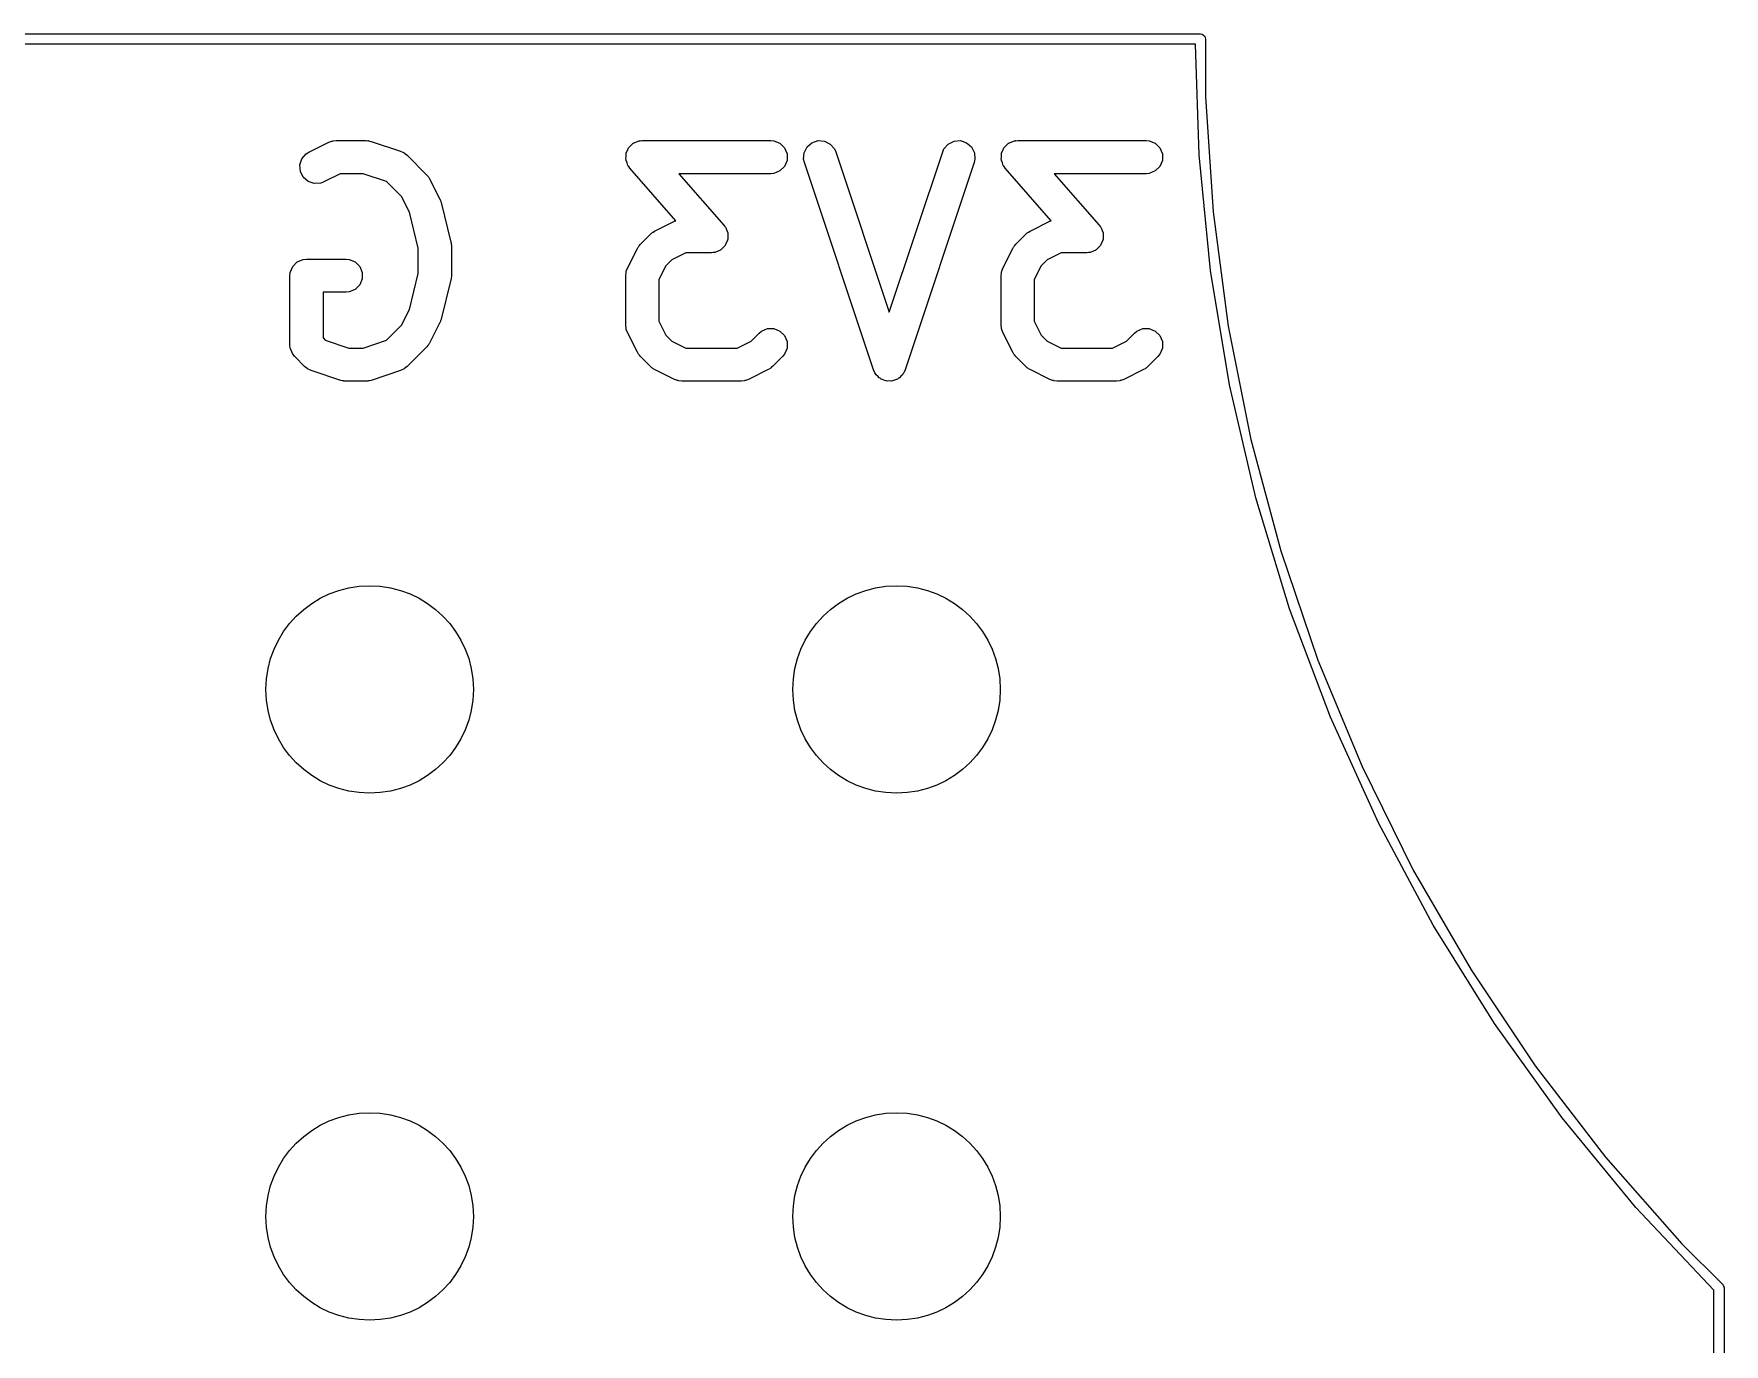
# Model space of a CAD drawing. Extents: x 89 to 178, y -115 to -57.
# Drawn here: x 163.88 to 172.03, y -63.29 to -56.97 of the extents above; entities that cross this region are included whole.
import ezdxf

# ---------------------------------------------------------------- set-up
doc = ezdxf.new("R2010")
doc.units = 0
doc.layers.add('BLACK', color=7, linetype='CONTINUOUS')

msp = doc.modelspace()

# ---------------------------------------------------------------- linework, layer by layer
at = {"layer": 'BLACK', "linetype": 'CONTINUOUS'}
for p, q in [((97.5, -56.975), (169.5, -56.975)), ((169.47582, -57.025), (97.524182, -57.025)), ((169.493334, -57.558799), (169.47582, -57.025)), ((169.5, -56.975), (169.506153, -56.976224)), ((169.506153, -56.976224), (169.507725, -56.976224)), ((169.507725, -56.976224), (169.508317, -56.976654)), ((169.508317, -56.976654), (169.509567, -56.976903)), ((169.509567, -56.976903), (169.511976, -56.979312)), ((169.511976, -56.979312), (169.520225, -56.985305)), ((169.520225, -56.985305), (169.52131, -56.988646)), ((169.52131, -56.988646), (169.523097, -56.990433)), ((169.523097, -56.990433), (169.523097, -56.994143)), ((169.523097, -56.994143), (169.525, -57)), ((169.525, -57), (169.52502, -57.278059)), ((169.52502, -57.278059), (169.561473, -57.832981)), ((165.202318, -57.545364), (165.297556, -57.497745)), ((165.297556, -57.497745), (165.312202, -57.49214)), ((165.312202, -57.49214), (165.315069, -57.491936)), ((165.315069, -57.491936), (165.317726, -57.490836)), ((165.317726, -57.490836), (165.333333, -57.489299)), ((165.333333, -57.489299), (165.47619, -57.489299)), ((165.47619, -57.489299), (165.484087, -57.490076)), ((165.484087, -57.490076), (165.486196, -57.489927)), ((165.486196, -57.489927), (165.488968, -57.490557)), ((165.488968, -57.490557), (165.491797, -57.490836)), ((165.491797, -57.490836), (165.493748, -57.491644)), ((165.493748, -57.491644), (165.501488, -57.493404)), ((165.501488, -57.493404), (165.644345, -57.541023)), ((166.738031, -57.53686), (166.743005, -57.524853)), ((166.743005, -57.524853), (166.744913, -57.522944)), ((166.744913, -57.522944), (166.746109, -57.520527)), ((166.746109, -57.520527), (166.755886, -57.511971)), ((166.755886, -57.511971), (166.765077, -57.502781)), ((166.765077, -57.502781), (166.767569, -57.501748)), ((166.767569, -57.501748), (166.7696, -57.499972)), ((166.7696, -57.499972), (166.781913, -57.495807)), ((166.781913, -57.495807), (166.793916, -57.490836)), ((166.793916, -57.490836), (166.79772, -57.490461)), ((166.79772, -57.490461), (166.79917, -57.489971)), ((166.79917, -57.489971), (166.801274, -57.490111)), ((166.801274, -57.490111), (166.809523, -57.489299)), ((166.809523, -57.489299), (167.42857, -57.489299)), ((167.42857, -57.489299), (167.444177, -57.490836)), ((167.444177, -57.490836), (167.473016, -57.502781)), ((167.473016, -57.502781), (167.495088, -57.524853)), ((167.495088, -57.524853), (167.507033, -57.553692)), ((167.589506, -57.548169), (167.603466, -57.52025)), ((167.603466, -57.52025), (167.627048, -57.499798)), ((167.627048, -57.499798), (167.65666, -57.489927)), ((167.65666, -57.489927), (167.687796, -57.492139)), ((167.687796, -57.492139), (167.715715, -57.506099)), ((167.715715, -57.506099), (167.736167, -57.529681)), ((167.736167, -57.529681), (167.742561, -57.544001)), ((168.257437, -57.544001), (168.263831, -57.529681)), ((168.263831, -57.529681), (168.284282, -57.506099)), ((168.284282, -57.506099), (168.312201, -57.49214)), ((168.312201, -57.49214), (168.343338, -57.489928)), ((168.343338, -57.489928), (168.37295, -57.499798)), ((168.37295, -57.499798), (168.396532, -57.52025)), ((168.396532, -57.52025), (168.410491, -57.548169)), ((168.547555, -57.53686), (168.552529, -57.524853)), ((168.552529, -57.524853), (168.554437, -57.522944)), ((168.554437, -57.522944), (168.555633, -57.520527)), ((168.555633, -57.520527), (168.56541, -57.511971)), ((168.56541, -57.511971), (168.574601, -57.502781)), ((168.574601, -57.502781), (168.577093, -57.501748)), ((168.577093, -57.501748), (168.579124, -57.499972)), ((168.579124, -57.499972), (168.591437, -57.495807)), ((168.591437, -57.495807), (168.60344, -57.490836)), ((168.60344, -57.490836), (168.607244, -57.490461)), ((168.607244, -57.490461), (168.608694, -57.489971)), ((168.608694, -57.489971), (168.610798, -57.490111)), ((168.610798, -57.490111), (168.619047, -57.489299)), ((168.619047, -57.489299), (169.238094, -57.489299)), ((169.238094, -57.489299), (169.253701, -57.490836)), ((169.253701, -57.490836), (169.28254, -57.502781)), ((169.28254, -57.502781), (169.304612, -57.524853)), ((169.304612, -57.524853), (169.316557, -57.553692)), ((165.158723, -57.606912), (165.168594, -57.577299)), ((165.160936, -57.638048), (165.158723, -57.606912)), ((165.168594, -57.577299), (165.189046, -57.553718)), ((165.189046, -57.553718), (165.202318, -57.545364)), ((165.644345, -57.541023), (165.658665, -57.547417)), ((165.658665, -57.547417), (165.660835, -57.549299)), ((165.660835, -57.549299), (165.663493, -57.5504)), ((165.663493, -57.5504), (165.675616, -57.560349)), ((165.675616, -57.560349), (165.770854, -57.655588)), ((166.730195, -57.579652), (166.73106, -57.566681)), ((166.73106, -57.582209), (166.730195, -57.579652)), ((166.73106, -57.553692), (166.732092, -57.551199)), ((166.73106, -57.566681), (166.73106, -57.553692)), ((166.73106, -57.584906), (166.73106, -57.582209)), ((166.736031, -57.596908), (166.73106, -57.584906)), ((166.732092, -57.551199), (166.732272, -57.548507)), ((166.732272, -57.548507), (166.738031, -57.53686)), ((166.740196, -57.609222), (166.736031, -57.596908)), ((166.742419, -57.612332), (166.740196, -57.609222)), ((166.743005, -57.613745), (166.742419, -57.612332)), ((166.744495, -57.615235), (166.743005, -57.613745)), ((167.495088, -57.613745), (167.473016, -57.635817)), ((167.507033, -57.584906), (167.495088, -57.613745)), ((167.507033, -57.553692), (167.507033, -57.584906)), ((167.587294, -57.579305), (167.589506, -57.548169)), ((167.590771, -57.594597), (167.587294, -57.579305)), ((167.924104, -58.594597), (167.590771, -57.594597)), ((167.742561, -57.544001), (167.999999, -58.316315)), ((167.999999, -58.316315), (168.257437, -57.544001)), ((168.409227, -57.594598), (168.075894, -58.594597)), ((168.412704, -57.579305), (168.409227, -57.594598)), ((168.410491, -57.548169), (168.412704, -57.579305)), ((168.539719, -57.579652), (168.540584, -57.566681)), ((168.540584, -57.582209), (168.539719, -57.579652)), ((168.540584, -57.553692), (168.541616, -57.551199)), ((168.540584, -57.566681), (168.540584, -57.553692)), ((168.540584, -57.584906), (168.540584, -57.582209)), ((168.545555, -57.596908), (168.540584, -57.584906)), ((168.541616, -57.551199), (168.541796, -57.548507)), ((168.541796, -57.548507), (168.547555, -57.53686)), ((168.54972, -57.609222), (168.545555, -57.596908)), ((168.551943, -57.612332), (168.54972, -57.609222)), ((168.552529, -57.613745), (168.551943, -57.612332)), ((168.554019, -57.615235), (168.552529, -57.613745)), ((169.304612, -57.613745), (169.28254, -57.635817)), ((169.316557, -57.584906), (169.304612, -57.613745)), ((169.316557, -57.553692), (169.316557, -57.584906)), ((169.548257, -58.115194), (169.493334, -57.558799)), ((165.174895, -57.665967), (165.160936, -57.638048)), ((165.198476, -57.686419), (165.174895, -57.665967)), ((165.228089, -57.69629), (165.198476, -57.686419)), ((165.259225, -57.694077), (165.228089, -57.69629)), ((165.273872, -57.688472), (165.259225, -57.694077)), ((165.352218, -57.649299), (165.273872, -57.688472)), ((165.463207, -57.649299), (165.352218, -57.649299)), ((165.575832, -57.686841), (165.463207, -57.649299)), ((165.648537, -57.759545), (165.575832, -57.686841)), ((165.770854, -57.655588), (165.775889, -57.661722)), ((165.775889, -57.661722), (165.777485, -57.663107)), ((165.777485, -57.663107), (165.778998, -57.66551)), ((165.778998, -57.66551), (165.780803, -57.66771)), ((165.780803, -57.66771), (165.781612, -57.669664)), ((165.781612, -57.669664), (165.785839, -57.676379)), ((165.785839, -57.676379), (165.833458, -57.771617)), ((166.749317, -57.621979), (166.744495, -57.615235)), ((166.971506, -57.875909), (166.749317, -57.621979)), ((167.42857, -57.649299), (166.985824, -57.649299)), ((166.985824, -57.649299), (167.203062, -57.897571)), ((167.444177, -57.647762), (167.42857, -57.649299)), ((167.473016, -57.635817), (167.444177, -57.647762)), ((168.558841, -57.621979), (168.554019, -57.615235)), ((168.78103, -57.875909), (168.558841, -57.621979)), ((169.238094, -57.649299), (168.795348, -57.649299)), ((168.795348, -57.649299), (169.012586, -57.897571)), ((169.253701, -57.647762), (169.238094, -57.649299)), ((169.28254, -57.635817), (169.253701, -57.647762)), ((165.686423, -57.835317), (165.648537, -57.759545)), ((165.833458, -57.771617), (165.833894, -57.772758)), ((165.833894, -57.772758), (165.834239, -57.773223)), ((165.834239, -57.773223), (165.836575, -57.779763)), ((165.729523, -58.007717), (165.686423, -57.835317)), ((165.836575, -57.779763), (165.839063, -57.786263)), ((165.839063, -57.786263), (165.839104, -57.78684)), ((165.839104, -57.78684), (165.839515, -57.787991)), ((165.839515, -57.787991), (165.887134, -57.978467)), ((169.561473, -57.832981), (169.634221, -58.384321)), ((166.848192, -57.941302), (166.854326, -57.936267)), ((166.854326, -57.936267), (166.855712, -57.93467)), ((166.855712, -57.93467), (166.85812, -57.933154)), ((166.85812, -57.933154), (166.860315, -57.931353)), ((166.860315, -57.931353), (166.862265, -57.930545)), ((166.862265, -57.930545), (166.868984, -57.926316)), ((166.868984, -57.926316), (166.964222, -57.878697)), ((166.964222, -57.878697), (166.971506, -57.875909)), ((167.203062, -57.897571), (167.207883, -57.904314)), ((167.207883, -57.904314), (167.209374, -57.905805)), ((167.209374, -57.905805), (167.209959, -57.907217)), ((167.209959, -57.907217), (167.212183, -57.910328)), ((167.212183, -57.910328), (167.216347, -57.922641)), ((167.216347, -57.922641), (167.221319, -57.934644)), ((167.221319, -57.934644), (167.221319, -57.93734)), ((167.221319, -57.93734), (167.222184, -57.939898)), ((167.222184, -57.939898), (167.221319, -57.952868)), ((168.657716, -57.941302), (168.66385, -57.936267)), ((168.66385, -57.936267), (168.665236, -57.93467)), ((168.665236, -57.93467), (168.667644, -57.933154)), ((168.667644, -57.933154), (168.669839, -57.931353)), ((168.669839, -57.931353), (168.671789, -57.930545)), ((168.671789, -57.930545), (168.678508, -57.926316)), ((168.678508, -57.926316), (168.773746, -57.878697)), ((168.773746, -57.878697), (168.78103, -57.875909)), ((169.012586, -57.897571), (169.017407, -57.904314)), ((169.017407, -57.904314), (169.018898, -57.905805)), ((169.018898, -57.905805), (169.019483, -57.907217)), ((169.019483, -57.907217), (169.021707, -57.910328)), ((169.021707, -57.910328), (169.025871, -57.922641)), ((169.025871, -57.922641), (169.030843, -57.934644)), ((169.030843, -57.934644), (169.030843, -57.93734)), ((169.030843, -57.93734), (169.031708, -57.939898)), ((169.031708, -57.939898), (169.030843, -57.952868)), ((165.729523, -58.13088), (165.729523, -58.007717)), ((165.887134, -57.978467), (165.887534, -57.981172)), ((165.887534, -57.981172), (165.887986, -57.982263)), ((165.887986, -57.982263), (165.888564, -57.988136)), ((165.888564, -57.988136), (165.889429, -57.993981)), ((165.889429, -57.993981), (165.889255, -57.995149)), ((165.889255, -57.995149), (165.889523, -57.99787)), ((165.889523, -57.99787), (165.889523, -58.140727)), ((166.737969, -58.10495), (166.785588, -58.009712)), ((166.785588, -58.009712), (166.789814, -58.002997)), ((166.789814, -58.002997), (166.790624, -58.001043)), ((166.790624, -58.001043), (166.792429, -57.998843)), ((166.792429, -57.998843), (166.793942, -57.99644)), ((166.793942, -57.99644), (166.795536, -57.995057)), ((166.795536, -57.995057), (166.800573, -57.98892)), ((166.800573, -57.98892), (166.848192, -57.941302)), ((167.182779, -58.019578), (167.170465, -58.023742)), ((167.184809, -58.017801), (167.182779, -58.019578)), ((167.187302, -58.016769), (167.184809, -58.017801)), ((167.196492, -58.007578), (167.187302, -58.016769)), ((167.20627, -57.999023), (167.196492, -58.007578)), ((167.207465, -57.996605), (167.20627, -57.999023)), ((167.209374, -57.994697), (167.207465, -57.996605)), ((167.214347, -57.982689), (167.209374, -57.994697)), ((167.220107, -57.971043), (167.214347, -57.982689)), ((167.220286, -57.96835), (167.220107, -57.971043)), ((167.221319, -57.965858), (167.220286, -57.96835)), ((167.221319, -57.952868), (167.221319, -57.965858)), ((168.547493, -58.10495), (168.595112, -58.009712)), ((168.595112, -58.009712), (168.599338, -58.002997)), ((168.599338, -58.002997), (168.600148, -58.001043)), ((168.600148, -58.001043), (168.601953, -57.998843)), ((168.601953, -57.998843), (168.603466, -57.99644)), ((168.603466, -57.99644), (168.60506, -57.995057)), ((168.60506, -57.995057), (168.610097, -57.98892)), ((168.610097, -57.98892), (168.657716, -57.941302)), ((168.992303, -58.019578), (168.979989, -58.023742)), ((168.994333, -58.017801), (168.992303, -58.019578)), ((168.996826, -58.016769), (168.994333, -58.017801)), ((169.006016, -58.007578), (168.996826, -58.016769)), ((169.015794, -57.999023), (169.006016, -58.007578)), ((169.016989, -57.996605), (169.015794, -57.999023)), ((169.018898, -57.994697), (169.016989, -57.996605)), ((169.023871, -57.982689), (169.018898, -57.994697)), ((169.029631, -57.971043), (169.023871, -57.982689)), ((169.02981, -57.96835), (169.029631, -57.971043)), ((169.030843, -57.965858), (169.02981, -57.96835)), ((169.030843, -57.952868), (169.030843, -57.965858)), ((165.112013, -58.12512), (165.123958, -58.096281)), ((165.123958, -58.096281), (165.14603, -58.074209)), ((165.14603, -58.074209), (165.174869, -58.062264)), ((165.174869, -58.062264), (165.190476, -58.060727)), ((165.190476, -58.060727), (165.380952, -58.060727)), ((165.380952, -58.060727), (165.396559, -58.062264)), ((165.396559, -58.062264), (165.425398, -58.074209)), ((165.425398, -58.074209), (165.44747, -58.096281)), ((165.44747, -58.096281), (165.459415, -58.12512)), ((166.922889, -58.092879), (166.889523, -58.159612)), ((166.95215, -58.063617), (166.922889, -58.092879)), ((167.018884, -58.030251), (166.95215, -58.063617)), ((167.142856, -58.030251), (167.018884, -58.030251)), ((167.151104, -58.029438), (167.142856, -58.030251)), ((167.153209, -58.029579), (167.151104, -58.029438)), ((167.154658, -58.029088), (167.153209, -58.029579)), ((167.158463, -58.028714), (167.154658, -58.029088)), ((167.170465, -58.023742), (167.158463, -58.028714)), ((168.732413, -58.092879), (168.699047, -58.159612)), ((168.761674, -58.063617), (168.732413, -58.092879)), ((168.828408, -58.030251), (168.761674, -58.063617)), ((168.95238, -58.030251), (168.828408, -58.030251)), ((168.960628, -58.029438), (168.95238, -58.030251)), ((168.962733, -58.029579), (168.960628, -58.029438)), ((168.964182, -58.029088), (168.962733, -58.029579)), ((168.967987, -58.028714), (168.964182, -58.029088)), ((168.979989, -58.023742), (168.967987, -58.028714)), ((165.110476, -58.140727), (165.112013, -58.12512)), ((165.110476, -58.47406), (165.110476, -58.140727)), ((165.44747, -58.185173), (165.425398, -58.207245)), ((165.459415, -58.156334), (165.44747, -58.185173)), ((165.459415, -58.12512), (165.459415, -58.156334)), ((165.686423, -58.30328), (165.729523, -58.13088)), ((165.887134, -58.16013), (165.839515, -58.350606)), ((165.887534, -58.157424), (165.887134, -58.16013)), ((165.887986, -58.156334), (165.887534, -58.157424)), ((165.888564, -58.15046), (165.887986, -58.156334)), ((165.889429, -58.144616), (165.888564, -58.15046)), ((165.889523, -58.140727), (165.889255, -58.143447)), ((165.889255, -58.143447), (165.889429, -58.144616)), ((166.729523, -58.140727), (166.73106, -58.12512)), ((166.729523, -58.378822), (166.729523, -58.140727)), ((166.73106, -58.12512), (166.73216, -58.122463)), ((166.73216, -58.122463), (166.732364, -58.119597)), ((166.732364, -58.119597), (166.737969, -58.10495)), ((166.889523, -58.159612), (166.889523, -58.359937)), ((168.539047, -58.140727), (168.540584, -58.12512)), ((168.539047, -58.378822), (168.539047, -58.140727)), ((168.540584, -58.12512), (168.541684, -58.122463)), ((168.541684, -58.122463), (168.541888, -58.119597)), ((168.541888, -58.119597), (168.547493, -58.10495)), ((168.699047, -58.159612), (168.699047, -58.359937)), ((169.639532, -58.666793), (169.548257, -58.115194)), ((165.380952, -58.220727), (165.270476, -58.220727)), ((165.270476, -58.220727), (165.270476, -58.440923)), ((165.396559, -58.21919), (165.380952, -58.220727)), ((165.425398, -58.207245), (165.396559, -58.21919)), ((165.648537, -58.37905), (165.686423, -58.30328)), ((165.575833, -58.451756), (165.648537, -58.37905)), ((165.833458, -58.36698), (165.785839, -58.462218)), ((165.833894, -58.365838), (165.833458, -58.36698)), ((165.834239, -58.365374), (165.833894, -58.365838)), ((165.836575, -58.358833), (165.834239, -58.365374)), ((165.839063, -58.352334), (165.836575, -58.358833)), ((165.839104, -58.351756), (165.839063, -58.352334)), ((165.839515, -58.350606), (165.839104, -58.351756)), ((166.73106, -58.394429), (166.729523, -58.378822)), ((166.73216, -58.397085), (166.73106, -58.394429)), ((166.732364, -58.399952), (166.73216, -58.397085)), ((166.737969, -58.414599), (166.732364, -58.399952)), ((166.785588, -58.509837), (166.737969, -58.414599)), ((166.889523, -58.359937), (166.92289, -58.426671)), ((166.92289, -58.426671), (166.95215, -58.455932)), ((167.333561, -58.455932), (167.372001, -58.417492)), ((167.372001, -58.417492), (167.384123, -58.407543)), ((167.384123, -58.407543), (167.412962, -58.395597)), ((167.412962, -58.395597), (167.444176, -58.395597)), ((167.444176, -58.395597), (167.473015, -58.407542)), ((167.473015, -58.407542), (167.495087, -58.429613)), ((167.495087, -58.429613), (167.507033, -58.458452)), ((168.540584, -58.394429), (168.539047, -58.378822)), ((168.541684, -58.397085), (168.540584, -58.394429)), ((168.541888, -58.399952), (168.541684, -58.397085)), ((168.547493, -58.414599), (168.541888, -58.399952)), ((168.595112, -58.509837), (168.547493, -58.414599)), ((168.699047, -58.359937), (168.732414, -58.426671)), ((168.732414, -58.426671), (168.761674, -58.455932)), ((169.143085, -58.455932), (169.181525, -58.417492)), ((169.181525, -58.417492), (169.193647, -58.407543)), ((169.193647, -58.407543), (169.222486, -58.395597)), ((169.222486, -58.395597), (169.2537, -58.395597)), ((169.2537, -58.395597), (169.282539, -58.407542)), ((169.282539, -58.407542), (169.304611, -58.429613)), ((169.304611, -58.429613), (169.316557, -58.458452)), ((169.634221, -58.384321), (169.742952, -58.929706)), ((165.112012, -58.489656), (165.110476, -58.47406)), ((165.112012, -58.489666), (165.112012, -58.489656)), ((165.114612, -58.495942), (165.112012, -58.489666)), ((165.123958, -58.518506), (165.114612, -58.495942)), ((165.270476, -58.440923), (165.281309, -58.451757)), ((165.281309, -58.451757), (165.393935, -58.489299)), ((165.393935, -58.489299), (165.463207, -58.489299)), ((165.463207, -58.489299), (165.575833, -58.451756)), ((165.770854, -58.483009), (165.675616, -58.578248)), ((165.775887, -58.476875), (165.770854, -58.483009)), ((165.777485, -58.47549), (165.775887, -58.476875)), ((165.779, -58.473082), (165.777485, -58.47549)), ((165.780803, -58.470886), (165.779, -58.473082)), ((165.781611, -58.468934), (165.780803, -58.470886)), ((165.785839, -58.462218), (165.781611, -58.468934)), ((166.789815, -58.516553), (166.785588, -58.509837)), ((166.95215, -58.455932), (167.018884, -58.489299)), ((167.018884, -58.489299), (167.266828, -58.489299)), ((167.266828, -58.489299), (167.333561, -58.455932)), ((167.507033, -58.489667), (167.495088, -58.518505)), ((167.507033, -58.458452), (167.507033, -58.489667)), ((168.599339, -58.516553), (168.595112, -58.509837)), ((168.761674, -58.455932), (168.828408, -58.489299)), ((168.828408, -58.489299), (169.076352, -58.489299)), ((169.076352, -58.489299), (169.143085, -58.455932)), ((169.316557, -58.489667), (169.304612, -58.518505)), ((169.316557, -58.458452), (169.316557, -58.489667)), ((165.123962, -58.51851), (165.123958, -58.518506)), ((165.133907, -58.530628), (165.123962, -58.51851)), ((165.181526, -58.578248), (165.133907, -58.530628)), ((165.193648, -58.588197), (165.181526, -58.578248)), ((165.196305, -58.589297), (165.193648, -58.588197)), ((165.198477, -58.591181), (165.196305, -58.589297)), ((165.212797, -58.597575), (165.198477, -58.591181)), ((165.658665, -58.591181), (165.644345, -58.597575)), ((165.660837, -58.589297), (165.658665, -58.591181)), ((165.663493, -58.588197), (165.660837, -58.589297)), ((165.675616, -58.578248), (165.663493, -58.588197)), ((166.790624, -58.518505), (166.789815, -58.516553)), ((166.792426, -58.520701), (166.790624, -58.518505)), ((166.793942, -58.523109), (166.792426, -58.520701)), ((166.795539, -58.524494), (166.793942, -58.523109)), ((166.800573, -58.530628), (166.795539, -58.524494)), ((166.848192, -58.578248), (166.800573, -58.530628)), ((166.854327, -58.583283), (166.848192, -58.578248)), ((166.855712, -58.58488), (166.854327, -58.583283)), ((166.858116, -58.586393), (166.855712, -58.58488)), ((166.860314, -58.588197), (166.858116, -58.586393)), ((166.862266, -58.589005), (166.860314, -58.588197)), ((166.868984, -58.593234), (166.862266, -58.589005)), ((167.423445, -58.589005), (167.416728, -58.593234)), ((167.425398, -58.588197), (167.423445, -58.589005)), ((167.427595, -58.586393), (167.425398, -58.588197)), ((167.43, -58.58488), (167.427595, -58.586393)), ((167.431384, -58.583283), (167.43, -58.58488)), ((167.43752, -58.578248), (167.431384, -58.583283)), ((167.485139, -58.530628), (167.43752, -58.578248)), ((167.495088, -58.518505), (167.485139, -58.530628)), ((168.600148, -58.518505), (168.599339, -58.516553)), ((168.60195, -58.520701), (168.600148, -58.518505)), ((168.603466, -58.523109), (168.60195, -58.520701)), ((168.605063, -58.524494), (168.603466, -58.523109)), ((168.610097, -58.530628), (168.605063, -58.524494)), ((168.657716, -58.578248), (168.610097, -58.530628)), ((168.663851, -58.583283), (168.657716, -58.578248)), ((168.665236, -58.58488), (168.663851, -58.583283)), ((168.66764, -58.586393), (168.665236, -58.58488)), ((168.669838, -58.588197), (168.66764, -58.586393)), ((168.67179, -58.589005), (168.669838, -58.588197)), ((168.678508, -58.593234), (168.67179, -58.589005)), ((169.232969, -58.589005), (169.226252, -58.593234)), ((169.234922, -58.588197), (169.232969, -58.589005)), ((169.237119, -58.586393), (169.234922, -58.588197)), ((169.239524, -58.58488), (169.237119, -58.586393)), ((169.240908, -58.583283), (169.239524, -58.58488)), ((169.247044, -58.578248), (169.240908, -58.583283)), ((169.294663, -58.530628), (169.247044, -58.578248)), ((169.304612, -58.518505), (169.294663, -58.530628)), ((165.355653, -58.645194), (165.212797, -58.597575)), ((165.363395, -58.646954), (165.355653, -58.645194)), ((165.365345, -58.647762), (165.363395, -58.646954)), ((165.368171, -58.64804), (165.365345, -58.647762)), ((165.370945, -58.648671), (165.368171, -58.64804)), ((165.373053, -58.648521), (165.370945, -58.648671)), ((165.380952, -58.649299), (165.373053, -58.648521)), ((165.47619, -58.649299), (165.380952, -58.649299)), ((165.484087, -58.648521), (165.47619, -58.649299)), ((165.486196, -58.648671), (165.484087, -58.648521)), ((165.488968, -58.64804), (165.486196, -58.648671)), ((165.491797, -58.647762), (165.488968, -58.64804)), ((165.493748, -58.646953), (165.491797, -58.647762)), ((165.501488, -58.645194), (165.493748, -58.646953)), ((165.644345, -58.597575), (165.501488, -58.645194)), ((166.964222, -58.640853), (166.868984, -58.593234)), ((166.978868, -58.646458), (166.964222, -58.640853)), ((166.981735, -58.646661), (166.978868, -58.646458)), ((166.984392, -58.647762), (166.981735, -58.646661)), ((166.999999, -58.649299), (166.984392, -58.647762)), ((167.285713, -58.649299), (166.999999, -58.649299)), ((167.30132, -58.647762), (167.285713, -58.649299)), ((167.303976, -58.646661), (167.30132, -58.647762)), ((167.306843, -58.646458), (167.303976, -58.646661)), ((167.32149, -58.640853), (167.306843, -58.646458)), ((167.416728, -58.593234), (167.32149, -58.640853)), ((167.930498, -58.608917), (167.924104, -58.594597)), ((167.934242, -58.613234), (167.930498, -58.608917)), ((167.936799, -58.618348), (167.934242, -58.613234)), ((167.944374, -58.624918), (167.936799, -58.618348)), ((167.950949, -58.632499), (167.944374, -58.624918)), ((167.956065, -58.635056), (167.950949, -58.632499)), ((167.960381, -58.6388), (167.956065, -58.635056)), ((167.969893, -58.64197), (167.960381, -58.6388)), ((167.978868, -58.646458), (167.969893, -58.64197)), ((167.984569, -58.646863), (167.978868, -58.646458)), ((167.989993, -58.648671), (167.984569, -58.646863)), ((168.000005, -58.647959), (167.989993, -58.648671)), ((168.010005, -58.64867), (168.000005, -58.647959)), ((168.015422, -58.646864), (168.010005, -58.64867)), ((168.021129, -58.646459), (168.015422, -58.646864)), ((168.030107, -58.641969), (168.021129, -58.646459)), ((168.039617, -58.6388), (168.030107, -58.641969)), ((168.043933, -58.635056), (168.039617, -58.6388)), ((168.049048, -58.632499), (168.043933, -58.635056)), ((168.05562, -58.62492), (168.049048, -58.632499)), ((168.063199, -58.618348), (168.05562, -58.62492)), ((168.065755, -58.613234), (168.063199, -58.618348)), ((168.0695, -58.608917), (168.065755, -58.613234)), ((168.075894, -58.594597), (168.0695, -58.608917)), ((168.773746, -58.640853), (168.678508, -58.593234)), ((168.788392, -58.646458), (168.773746, -58.640853)), ((168.791259, -58.646661), (168.788392, -58.646458)), ((168.793916, -58.647762), (168.791259, -58.646661)), ((168.809523, -58.649299), (168.793916, -58.647762)), ((169.095237, -58.649299), (168.809523, -58.649299)), ((169.110844, -58.647762), (169.095237, -58.649299)), ((169.1135, -58.646661), (169.110844, -58.647762)), ((169.116367, -58.646458), (169.1135, -58.646661)), ((169.131014, -58.640853), (169.116367, -58.646458)), ((169.226252, -58.593234), (169.131014, -58.640853)), ((169.766767, -59.211223), (169.639532, -58.666793)), ((169.742952, -58.929706), (169.887199, -59.466791)), ((169.929416, -59.746141), (169.766767, -59.211223)), ((169.887199, -59.466791), (170.06634, -59.993266)), ((170.126777, -60.269248), (169.929416, -59.746141)), ((170.06634, -59.993266), (170.279606, -60.506866)), ((170.358003, -60.778294), (170.126777, -60.269248)), ((170.279606, -60.506866), (170.526078, -61.005383)), ((170.622098, -61.271088), (170.358003, -60.778294)), ((170.526078, -61.005383), (170.804698, -61.486672)), ((170.917928, -61.745511), (170.622098, -61.271088)), ((170.804698, -61.486672), (171.114265, -61.948662)), ((171.244218, -62.199523), (170.917928, -61.745511)), ((171.114265, -61.948662), (171.45345, -62.389368)), ((171.599567, -62.631171), (171.244218, -62.199523)), ((171.45345, -62.389368), (171.820793, -62.806892)), ((171.975091, -63.030772), (171.599567, -62.631171)), ((171.820793, -62.806892), (172.017739, -63.00318)), ((171.975, -90.3), (171.975091, -63.030772)), ((172.017739, -63.00318), (172.017739, -63.003181)), ((172.017739, -63.003181), (172.020559, -63.008692)), ((172.020559, -63.008692), (172.023189, -63.011322)), ((172.023189, -63.011322), (172.024005, -63.015427)), ((172.024005, -63.015427), (172.024777, -63.016935)), ((172.024777, -63.016935), (172.024569, -63.018261)), ((172.024569, -63.018261), (172.025092, -63.020889)), ((172.025092, -63.020889), (172.025, -90.275))]:
    msp.add_line(p, q, dxfattribs=at)
at = {"layer": 'BLACK'}
for centre in [(165.495, -60.135), (165.495, -60.135), (165.495, -60.135), (168.035, -60.135), (168.035, -60.135), (168.035, -60.135), (165.495, -62.675), (165.495, -62.675), (165.495, -62.675), (168.035, -62.675), (168.035, -62.675), (168.035, -62.675)]:
    msp.add_circle(centre, 0.5, dxfattribs=at)

doc.saveas('drawing.dxf')
